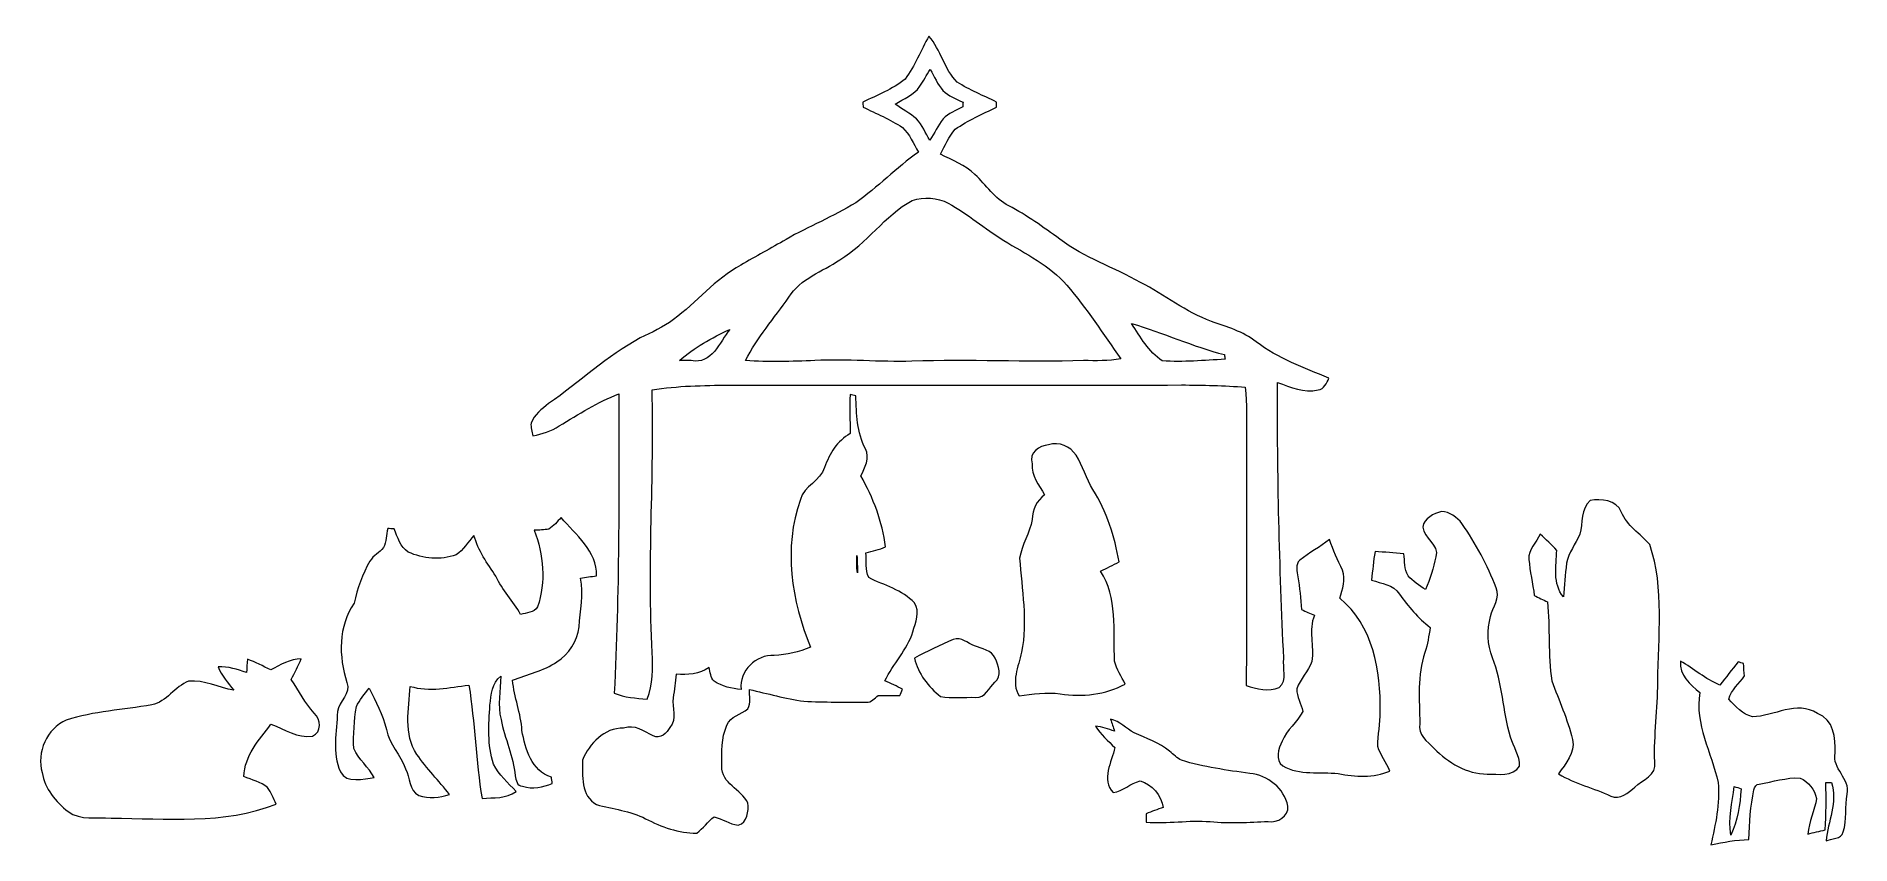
# Model space of a CAD drawing. Header units: centimetres. Extents: x -16.3 to 16.3, y -7.2 to 7.2.
import ezdxf

# ---------------------------------------------------------------- set-up
doc = ezdxf.new("R2010")
doc.units = ezdxf.units.CM
doc.header["$MEASUREMENT"] = 0
doc.layers.add('Layer 1', color=7, linetype='Continuous')

msp = doc.modelspace()

# ---------------------------------------------------------------- linework, layer by layer
at = {"layer": 'Layer 1', "color": 250, "lineweight": 9}
for points, knots in [([(-0.27023, 7.2487), (-0.05327, 7.00705), (-0.00035, 6.65427), (0.23636, 6.42814), (0.23636, 6.42814), (0.45579, 6.28174), (0.70485, 6.18613), (0.94086, 6.06937), (0.94086, 6.06937), (0.9398, 6.04608), (0.93803, 5.99987), (0.93698, 5.97658), (0.93698, 5.97658), (0.68827, 5.851), (0.4258, 5.74552), (0.20038, 5.58006), (0.20038, 5.58006), (0.08608, 5.45059), (0.01658, 5.28832), (-0.06385, 5.13697), (-0.06385, 5.13697), (0.14499, 5.02162), (0.38312, 4.9433), (0.55315, 4.76832), (0.55315, 4.76832), (0.75494, 4.58276), (0.90946, 4.33687), (1.15887, 4.20846), (1.15887, 4.20846), (1.48343, 4.04019), (1.77976, 3.82499), (2.07504, 3.61086), (2.07504, 3.61086), (2.51389, 3.27501), (3.048, 3.10638), (3.5239, 2.83369), (3.5239, 2.83369), (3.95393, 2.61532), (4.33423, 2.29923), (4.79213, 2.13589), (4.79213, 2.13589), (5.07012, 2.03817), (5.36187, 1.95421), (5.59717, 1.76759), (5.59717, 1.76759), (5.98734, 1.4695), (6.45301, 1.30616), (6.90033, 1.11672), (6.90033, 1.11672), (6.85271, 1.03523), (6.81496, 0.92022), (6.70595, 0.90717), (6.70595, 0.90717), (6.44983, 0.84755), (6.211, 0.95691), (5.97817, 1.04299), (5.97817, 1.04299), (5.969, -0.60872), (6.01168, -2.25972), (6.08965, -3.90966), (6.08965, -3.90966), (6.06566, -4.07159), (6.15879, -4.30265), (6.00992, -4.42648), (6.00992, -4.42648), (5.82118, -4.51397), (5.60423, -4.45505), (5.4162, -4.39155), (5.4162, -4.39155), (5.42995, -2.91377), (5.4169, -1.43634), (5.42431, 0.04145), (5.42431, 0.04145), (5.42149, 0.34696), (5.42784, 0.65317), (5.40032, 0.95762), (5.40032, 0.95762), (5.02003, 0.98266), (4.63867, 0.99677), (4.25803, 0.99536), (4.25803, 0.99536), (1.55328, 0.99219), (-1.15112, 0.99466), (-3.85586, 0.9943), (-3.85586, 0.9943), (-4.31553, 0.9869), (-4.77908, 0.98196), (-5.23346, 0.90752), (-5.23346, 0.90752), (-5.19077, -0.66305), (-5.32412, -2.23397), (-5.23064, -3.80383), (-5.23064, -3.80383), (-5.22676, -4.08358), (-5.21194, -4.37462), (-5.32307, -4.6385), (-5.32307, -4.6385), (-5.52203, -4.61733), (-5.727, -4.6131), (-5.91185, -4.52949), (-5.91185, -4.52949), (-5.82013, -2.74267), (-5.82824, -0.95338), (-5.82824, 0.8352), (-5.82824, 0.8352), (-6.20889, 0.69197), (-6.55355, 0.4736), (-6.89751, 0.26053), (-6.89751, 0.26053), (-7.04109, 0.16916), (-7.20584, 0.12047), (-7.37023, 0.08202), (-7.37023, 0.08202), (-7.38611, 0.15822), (-7.41045, 0.23477), (-7.40481, 0.31309), (-7.40481, 0.31309), (-7.34025, 0.45949), (-7.21395, 0.56744), (-7.08837, 0.66058), (-7.08837, 0.66058), (-6.53909, 1.0504), (-6.04026, 1.51395), (-5.44724, 1.84027), (-5.44724, 1.84027), (-5.24228, 1.93622), (-5.0352, 2.03147), (-4.85246, 2.168), (-4.85246, 2.168), (-4.43477, 2.47491), (-4.10457, 2.89472), (-3.6449, 3.14625), (-3.6449, 3.14625), (-3.37608, 3.30218), (-3.10198, 3.44858), (-2.83351, 3.60556), (-2.83351, 3.60556), (-2.425, 3.84052), (-1.98402, 4.01479), (-1.58292, 4.26314), (-1.58292, 4.26314), (-1.19063, 4.54254), (-0.85408, 4.89109), (-0.46073, 5.16978), (-0.46073, 5.16978), (-0.54504, 5.3243), (-0.61807, 5.49363), (-0.74789, 5.61534), (-0.74789, 5.61534), (-0.96802, 5.76139), (-1.21426, 5.86228), (-1.45062, 5.97835), (-1.45062, 5.97835), (-1.45203, 6.00128), (-1.45521, 6.04714), (-1.45662, 6.07007), (-1.45662, 6.07007), (-1.19627, 6.19072), (-0.92534, 6.29938), (-0.69885, 6.48035), (-0.69885, 6.48035), (-0.5207, 6.71565), (-0.41981, 6.99646), (-0.27023, 7.2487), (-0.27023, 7.2487), (-0.27023, 7.2487), (-0.27023, 7.2487), (-0.27023, 7.2487)], [0, 0, 0, 0, 0.02325581, 0.02325581, 0.02325581, 0.02325581, 0.04651163, 0.04651163, 0.04651163, 0.04651163, 0.06976744, 0.06976744, 0.06976744, 0.06976744, 0.09302326, 0.09302326, 0.09302326, 0.09302326, 0.11627907, 0.11627907, 0.11627907, 0.11627907, 0.13953488, 0.13953488, 0.13953488, 0.13953488, 0.1627907, 0.1627907, 0.1627907, 0.1627907, 0.18604651, 0.18604651, 0.18604651, 0.18604651, 0.20930233, 0.20930233, 0.20930233, 0.20930233, 0.23255814, 0.23255814, 0.23255814, 0.23255814, 0.25581395, 0.25581395, 0.25581395, 0.25581395, 0.27906977, 0.27906977, 0.27906977, 0.27906977, 0.30232558, 0.30232558, 0.30232558, 0.30232558, 0.3255814, 0.3255814, 0.3255814, 0.3255814, 0.34883721, 0.34883721, 0.34883721, 0.34883721, 0.37209302, 0.37209302, 0.37209302, 0.37209302, 0.39534884, 0.39534884, 0.39534884, 0.39534884, 0.41860465, 0.41860465, 0.41860465, 0.41860465, 0.44186047, 0.44186047, 0.44186047, 0.44186047, 0.46511628, 0.46511628, 0.46511628, 0.46511628, 0.48837209, 0.48837209, 0.48837209, 0.48837209, 0.51162791, 0.51162791, 0.51162791, 0.51162791, 0.53488372, 0.53488372, 0.53488372, 0.53488372, 0.55813953, 0.55813953, 0.55813953, 0.55813953, 0.58139535, 0.58139535, 0.58139535, 0.58139535, 0.60465116, 0.60465116, 0.60465116, 0.60465116, 0.62790698, 0.62790698, 0.62790698, 0.62790698, 0.65116279, 0.65116279, 0.65116279, 0.65116279, 0.6744186, 0.6744186, 0.6744186, 0.6744186, 0.69767442, 0.69767442, 0.69767442, 0.69767442, 0.72093023, 0.72093023, 0.72093023, 0.72093023, 0.74418605, 0.74418605, 0.74418605, 0.74418605, 0.76744186, 0.76744186, 0.76744186, 0.76744186, 0.79069767, 0.79069767, 0.79069767, 0.79069767, 0.81395349, 0.81395349, 0.81395349, 0.81395349, 0.8372093, 0.8372093, 0.8372093, 0.8372093, 0.86046512, 0.86046512, 0.86046512, 0.86046512, 0.88372093, 0.88372093, 0.88372093, 0.88372093, 0.90697674, 0.90697674, 0.90697674, 0.90697674, 0.93023256, 0.93023256, 0.93023256, 0.93023256, 0.95348837, 0.95348837, 0.95348837, 0.95348837, 1, 1, 1, 1]), ([(-0.43357, 6.35159), (-0.53834, 6.19531), (-0.72496, 6.13075), (-0.87771, 6.03338), (-0.87771, 6.03338), (-0.75177, 5.94131), (-0.61242, 5.86793), (-0.49389, 5.76633), (-0.49389, 5.76633), (-0.38912, 5.65626), (-0.33338, 5.51127), (-0.25471, 5.38286), (-0.25471, 5.38286), (-0.17463, 5.51021), (-0.10548, 5.64427), (-0.01764, 5.76633), (-0.01764, 5.76633), (0.08008, 5.86581), (0.21343, 5.91732), (0.33408, 5.98293), (0.33408, 5.98293), (0.33584, 6.0034), (0.33902, 6.04467), (0.34078, 6.06513), (0.34078, 6.06513), (0.21696, 6.12757), (0.08078, 6.17661), (-0.02011, 6.27503), (-0.02011, 6.27503), (-0.11748, 6.38722), (-0.17427, 6.52727), (-0.24977, 6.65321), (-0.24977, 6.65321), (-0.31221, 6.55338), (-0.3683, 6.44966), (-0.43357, 6.35159), (-0.43357, 6.35159), (-0.43357, 6.35159), (-0.43357, 6.35159), (-0.43357, 6.35159)], [0, 0, 0, 0, 0.09090909, 0.09090909, 0.09090909, 0.09090909, 0.18181818, 0.18181818, 0.18181818, 0.18181818, 0.27272727, 0.27272727, 0.27272727, 0.27272727, 0.36363636, 0.36363636, 0.36363636, 0.36363636, 0.45454545, 0.45454545, 0.45454545, 0.45454545, 0.54545455, 0.54545455, 0.54545455, 0.54545455, 0.63636364, 0.63636364, 0.63636364, 0.63636364, 0.72727273, 0.72727273, 0.72727273, 0.72727273, 0.81818182, 0.81818182, 0.81818182, 0.81818182, 1, 1, 1, 1]), ([(-0.56974, 4.30583), (-1.06715, 4.03278), (-1.38183, 3.52795), (-1.86972, 3.24044), (-1.86972, 3.24044), (-2.18158, 3.02807), (-2.57457, 2.90495), (-2.78307, 2.56769), (-2.78307, 2.56769), (-3.04377, 2.19128), (-3.35315, 1.84556), (-3.55847, 1.43351), (-3.55847, 1.43351), (-3.14607, 1.40176), (-2.73156, 1.41905), (-2.31846, 1.43316), (-2.31846, 1.43316), (-1.73743, 1.46526), (-1.15605, 1.40317), (-0.57503, 1.42046), (-0.57503, 1.42046), (0.44944, 1.45962), (1.47426, 1.39788), (2.49908, 1.43245), (2.49908, 1.43245), (2.72239, 1.43104), (2.94781, 1.4254), (3.16935, 1.46244), (3.16935, 1.46244), (2.85503, 1.90835), (2.55517, 2.36732), (2.20274, 2.7843), (2.20274, 2.7843), (1.89547, 3.14484), (1.46156, 3.3431), (1.06856, 3.58898), (1.06856, 3.58898), (0.7299, 3.8003), (0.42369, 4.061), (0.07408, 4.25538), (0.07408, 4.25538), (-0.11995, 4.36263), (-0.3616, 4.37321), (-0.56974, 4.30583), (-0.56974, 4.30583), (-0.56974, 4.30583), (-0.56974, 4.30583), (-0.56974, 4.30583)], [0, 0, 0, 0, 0.07692308, 0.07692308, 0.07692308, 0.07692308, 0.15384615, 0.15384615, 0.15384615, 0.15384615, 0.23076923, 0.23076923, 0.23076923, 0.23076923, 0.30769231, 0.30769231, 0.30769231, 0.30769231, 0.38461538, 0.38461538, 0.38461538, 0.38461538, 0.46153846, 0.46153846, 0.46153846, 0.46153846, 0.53846154, 0.53846154, 0.53846154, 0.53846154, 0.61538462, 0.61538462, 0.61538462, 0.61538462, 0.69230769, 0.69230769, 0.69230769, 0.69230769, 0.76923077, 0.76923077, 0.76923077, 0.76923077, 0.84615385, 0.84615385, 0.84615385, 0.84615385, 1, 1, 1, 1]), ([(-4.74416, 1.4321), (-4.74416, 1.4321), (-4.53073, 1.43351), (-4.53073, 1.43351), (-4.53073, 1.43351), (-4.16666, 1.3559), (-4.01708, 1.76477), (-3.84246, 1.99337), (-3.84246, 1.99337), (-4.16031, 1.84062), (-4.48063, 1.66882), (-4.74416, 1.4321)], [0, 0, 0, 0, 0.25, 0.25, 0.25, 0.25, 0.5, 0.5, 0.5, 0.5, 1, 1, 1, 1]), ([(3.36162, 2.0992), (3.51614, 1.85508), (3.66748, 1.59226), (3.91125, 1.42681), (3.91125, 1.42681), (4.28519, 1.40176), (4.66196, 1.43775), (5.03625, 1.45609), (5.03625, 1.45609), (5.03378, 1.47726), (5.0292, 1.51888), (5.02673, 1.54005), (5.02673, 1.54005), (4.4584, 1.68504), (3.92253, 1.93305), (3.36162, 2.0992), (3.36162, 2.0992), (3.36162, 2.0992), (3.36162, 2.0992), (3.36162, 2.0992)], [0, 0, 0, 0, 0.16666667, 0.16666667, 0.16666667, 0.16666667, 0.33333333, 0.33333333, 0.33333333, 0.33333333, 0.5, 0.5, 0.5, 0.5, 0.66666667, 0.66666667, 0.66666667, 0.66666667, 1, 1, 1, 1]), ([(-1.68522, 0.82321), (-1.65947, 0.81756), (-1.60726, 0.80627), (-1.58115, 0.80063), (-1.58115, 0.80063), (-1.56951, 0.47925), (-1.56563, 0.14129), (-1.40794, -0.14905), (-1.40794, -0.14905), (-1.32503, -0.31521), (-1.41852, -0.48595), (-1.49331, -0.63306), (-1.49331, -0.63306), (-1.27282, -1.02676), (-1.10173, -1.45821), (-1.04916, -1.90835), (-1.04916, -1.90835), (-1.16276, -1.95492), (-1.28164, -1.98702), (-1.40123, -2.01489), (-1.40123, -2.01489), (-1.39242, -2.16235), (-1.41499, -2.32181), (-1.34938, -2.45763), (-1.34938, -2.45763), (-1.07597, -2.60227), (-0.74718, -2.67423), (-0.53199, -2.91342), (-0.53199, -2.91342), (-0.42369, -3.0704), (-0.51223, -3.26408), (-0.55951, -3.42847), (-0.55951, -3.42847), (-0.66217, -3.75655), (-0.9144, -4.00526), (-1.05939, -4.31147), (-1.05939, -4.31147), (-0.95356, -4.35875), (-0.84737, -4.40567), (-0.74507, -4.4607), (-0.74507, -4.4607), (-0.76235, -4.49845), (-0.77929, -4.53655), (-0.79587, -4.57465), (-0.79587, -4.57465), (-0.92498, -4.57253), (-1.05269, -4.57182), (-1.18145, -4.57112), (-1.18145, -4.57112), (-1.2446, -4.62051), (-1.30175, -4.70059), (-1.39136, -4.69247), (-1.39136, -4.69247), (-1.76565, -4.68683), (-2.14066, -4.69706), (-2.5146, -4.67625), (-2.5146, -4.67625), (-2.84515, -4.6325), (-3.16442, -4.53584), (-3.48968, -4.46564), (-3.48968, -4.46564), (-3.4925, -4.57888), (-3.45475, -4.70729), (-3.5179, -4.8103), (-3.5179, -4.8103), (-3.63749, -4.91755), (-3.82905, -4.93977), (-3.89326, -5.10734), (-3.89326, -5.10734), (-3.99697, -5.33135), (-3.98463, -5.59594), (-3.98357, -5.839), (-3.98357, -5.839), (-3.99486, -6.15615), (-3.63749, -6.24893), (-3.51861, -6.49905), (-3.51861, -6.49905), (-3.50273, -6.64333), (-3.51931, -6.85394), (-3.69112, -6.89804), (-3.69112, -6.89804), (-3.84598, -6.87758), (-3.9751, -6.78515), (-4.12362, -6.74705), (-4.12362, -6.74705), (-4.23722, -6.83313), (-4.31553, -6.95942), (-4.43477, -7.0388), (-4.43477, -7.0388), (-4.7558, -7.04515), (-5.06801, -6.92803), (-5.34952, -6.78162), (-5.34952, -6.78162), (-5.62645, -6.64369), (-5.93655, -6.60665), (-6.23147, -6.52974), (-6.23147, -6.52974), (-6.51087, -6.37134), (-6.48653, -6.00516), (-6.48053, -5.72999), (-6.48053, -5.72999), (-6.36235, -5.43366), (-6.08965, -5.1525), (-5.74534, -5.15779), (-5.74534, -5.15779), (-5.54496, -5.08758), (-5.37986, -5.21564), (-5.213, -5.29678), (-5.213, -5.29678), (-5.0927, -5.36099), (-4.96747, -5.24245), (-4.9142, -5.14438), (-4.9142, -5.14438), (-4.7812, -4.99022), (-4.87998, -4.79196), (-4.85563, -4.61345), (-4.85563, -4.61345), (-4.83376, -4.47269), (-4.81577, -4.33158), (-4.80413, -4.19012), (-4.80413, -4.19012), (-4.59881, -4.20282), (-4.3882, -4.19682), (-4.21323, -4.07088), (-4.21323, -4.07088), (-4.18888, -4.15308), (-4.18888, -4.25327), (-4.12221, -4.31535), (-4.12221, -4.31535), (-3.9811, -4.41413), (-3.80683, -4.44941), (-3.63749, -4.46246), (-3.63749, -4.46246), (-3.67559, -4.13579), (-3.36973, -3.83487), (-3.04518, -3.85498), (-3.04518, -3.85498), (-2.82081, -3.84581), (-2.60068, -3.79148), (-2.3936, -3.70575), (-2.3936, -3.70575), (-2.73544, -2.87532), (-2.88325, -1.92387), (-2.57598, -1.05957), (-2.57598, -1.05957), (-2.50966, -0.80769), (-2.21333, -0.72725), (-2.14101, -0.48207), (-2.14101, -0.48207), (-2.05317, -0.23372), (-1.92017, -0.00653), (-1.68063, 0.1233), (-1.68063, 0.1233), (-1.68663, 0.35683), (-1.69228, 0.59002), (-1.68522, 0.82321), (-1.68522, 0.82321), (-1.68522, 0.82321), (-1.68522, 0.82321), (-1.68522, 0.82321)], [0, 0, 0, 0, 0.02439024, 0.02439024, 0.02439024, 0.02439024, 0.04878049, 0.04878049, 0.04878049, 0.04878049, 0.07317073, 0.07317073, 0.07317073, 0.07317073, 0.09756098, 0.09756098, 0.09756098, 0.09756098, 0.12195122, 0.12195122, 0.12195122, 0.12195122, 0.14634146, 0.14634146, 0.14634146, 0.14634146, 0.17073171, 0.17073171, 0.17073171, 0.17073171, 0.19512195, 0.19512195, 0.19512195, 0.19512195, 0.2195122, 0.2195122, 0.2195122, 0.2195122, 0.24390244, 0.24390244, 0.24390244, 0.24390244, 0.26829268, 0.26829268, 0.26829268, 0.26829268, 0.29268293, 0.29268293, 0.29268293, 0.29268293, 0.31707317, 0.31707317, 0.31707317, 0.31707317, 0.34146341, 0.34146341, 0.34146341, 0.34146341, 0.36585366, 0.36585366, 0.36585366, 0.36585366, 0.3902439, 0.3902439, 0.3902439, 0.3902439, 0.41463415, 0.41463415, 0.41463415, 0.41463415, 0.43902439, 0.43902439, 0.43902439, 0.43902439, 0.46341463, 0.46341463, 0.46341463, 0.46341463, 0.48780488, 0.48780488, 0.48780488, 0.48780488, 0.51219512, 0.51219512, 0.51219512, 0.51219512, 0.53658537, 0.53658537, 0.53658537, 0.53658537, 0.56097561, 0.56097561, 0.56097561, 0.56097561, 0.58536585, 0.58536585, 0.58536585, 0.58536585, 0.6097561, 0.6097561, 0.6097561, 0.6097561, 0.63414634, 0.63414634, 0.63414634, 0.63414634, 0.65853659, 0.65853659, 0.65853659, 0.65853659, 0.68292683, 0.68292683, 0.68292683, 0.68292683, 0.70731707, 0.70731707, 0.70731707, 0.70731707, 0.73170732, 0.73170732, 0.73170732, 0.73170732, 0.75609756, 0.75609756, 0.75609756, 0.75609756, 0.7804878, 0.7804878, 0.7804878, 0.7804878, 0.80487805, 0.80487805, 0.80487805, 0.80487805, 0.82926829, 0.82926829, 0.82926829, 0.82926829, 0.85365854, 0.85365854, 0.85365854, 0.85365854, 0.87804878, 0.87804878, 0.87804878, 0.87804878, 0.90243902, 0.90243902, 0.90243902, 0.90243902, 0.92682927, 0.92682927, 0.92682927, 0.92682927, 0.95121951, 0.95121951, 0.95121951, 0.95121951, 1, 1, 1, 1]), ([(1.87431, -0.07849), (2.06022, -0.01817), (2.26342, -0.10319), (2.36573, -0.26229), (2.36573, -0.26229), (2.49026, -0.45632), (2.54741, -0.68421), (2.66841, -0.88036), (2.66841, -0.88036), (2.91818, -1.27265), (3.05788, -1.72209), (3.13902, -2.17752), (3.13902, -2.17752), (3.02965, -2.23502), (2.91923, -2.29041), (2.80705, -2.34156), (2.80705, -2.34156), (3.11256, -2.81781), (3.03318, -3.41507), (3.05682, -3.95729), (3.05682, -3.95729), (3.08963, -4.10475), (3.18205, -4.2321), (3.24732, -4.36792), (3.24732, -4.36792), (2.89207, -4.55771), (2.47756, -4.60322), (2.08315, -4.54325), (2.08315, -4.54325), (1.83621, -4.50515), (1.58856, -4.54995), (1.34408, -4.581), (1.34408, -4.581), (1.19838, -4.3337), (1.33174, -4.05148), (1.38959, -3.79854), (1.38959, -3.79854), (1.49895, -3.23868), (1.39206, -2.6707), (1.35431, -2.11014), (1.35431, -2.11014), (1.39347, -1.86884), (1.5367, -1.65682), (1.57868, -1.41482), (1.57868, -1.41482), (1.59314, -1.24301), (1.65594, -1.07403), (1.80305, -0.97596), (1.80305, -0.97596), (1.69968, -0.80275), (1.56245, -0.6313), (1.57762, -0.41681), (1.57762, -0.41681), (1.51236, -0.21819), (1.70815, -0.08943), (1.87431, -0.07849)], [0, 0, 0, 0, 0.06666667, 0.06666667, 0.06666667, 0.06666667, 0.13333333, 0.13333333, 0.13333333, 0.13333333, 0.2, 0.2, 0.2, 0.2, 0.26666667, 0.26666667, 0.26666667, 0.26666667, 0.33333333, 0.33333333, 0.33333333, 0.33333333, 0.4, 0.4, 0.4, 0.4, 0.46666667, 0.46666667, 0.46666667, 0.46666667, 0.53333333, 0.53333333, 0.53333333, 0.53333333, 0.6, 0.6, 0.6, 0.6, 0.66666667, 0.66666667, 0.66666667, 0.66666667, 0.73333333, 0.73333333, 0.73333333, 0.73333333, 0.8, 0.8, 0.8, 0.8, 0.86666667, 0.86666667, 0.86666667, 0.86666667, 1, 1, 1, 1]), ([(8.57991, -1.5531), (8.60919, -1.39506), (8.77499, -1.30898), (8.91787, -1.27229), (8.91787, -1.27229), (9.06498, -1.28041), (9.19621, -1.37672), (9.2844, -1.48996), (9.2844, -1.48996), (9.53382, -1.84732), (9.74055, -2.23573), (9.89753, -2.64213), (9.89753, -2.64213), (9.97056, -2.82663), (9.83932, -2.98468), (9.79276, -3.15366), (9.79276, -3.15366), (9.73949, -3.39602), (9.73349, -3.66166), (9.83121, -3.89449), (9.83121, -3.89449), (10.01571, -4.35063), (10.01395, -4.85158), (10.15612, -5.31865), (10.15612, -5.31865), (10.20551, -5.49222), (10.32439, -5.65309), (10.31698, -5.839), (10.31698, -5.839), (10.19598, -6.03268), (9.92646, -5.98047), (9.73737, -5.98223), (9.73737, -5.98223), (9.36695, -5.98188), (9.03922, -5.77444), (8.78522, -5.52185), (8.78522, -5.52185), (8.6614, -5.4005), (8.48818, -5.27773), (8.52875, -5.07418), (8.52875, -5.07418), (8.51993, -4.65049), (8.48219, -4.20846), (8.62118, -3.79995), (8.62118, -3.79995), (8.66881, -3.6546), (8.68997, -3.50185), (8.71432, -3.35157), (8.71432, -3.35157), (8.49559, -3.18576), (8.32485, -2.97268), (8.16151, -2.75502), (8.16151, -2.75502), (8.05709, -2.57616), (7.83766, -2.56946), (7.6641, -2.50243), (7.6641, -2.50243), (7.68173, -2.33098), (7.69585, -2.16024), (7.72513, -1.9909), (7.72513, -1.9909), (7.89587, -2.0036), (8.06908, -2.01419), (8.24089, -2.03112), (8.24089, -2.03112), (8.26311, -2.162), (8.24159, -2.30946), (8.31673, -2.42552), (8.31673, -2.42552), (8.40599, -2.5236), (8.51958, -2.59803), (8.62859, -2.67388), (8.62859, -2.67388), (8.7129, -2.48479), (8.77076, -2.28512), (8.81803, -2.08439), (8.81803, -2.08439), (8.87342, -1.8706), (8.60425, -1.75242), (8.57991, -1.5531)], [0, 0, 0, 0, 0.04761905, 0.04761905, 0.04761905, 0.04761905, 0.0952381, 0.0952381, 0.0952381, 0.0952381, 0.14285714, 0.14285714, 0.14285714, 0.14285714, 0.19047619, 0.19047619, 0.19047619, 0.19047619, 0.23809524, 0.23809524, 0.23809524, 0.23809524, 0.28571429, 0.28571429, 0.28571429, 0.28571429, 0.33333333, 0.33333333, 0.33333333, 0.33333333, 0.38095238, 0.38095238, 0.38095238, 0.38095238, 0.42857143, 0.42857143, 0.42857143, 0.42857143, 0.47619048, 0.47619048, 0.47619048, 0.47619048, 0.52380952, 0.52380952, 0.52380952, 0.52380952, 0.57142857, 0.57142857, 0.57142857, 0.57142857, 0.61904762, 0.61904762, 0.61904762, 0.61904762, 0.66666667, 0.66666667, 0.66666667, 0.66666667, 0.71428571, 0.71428571, 0.71428571, 0.71428571, 0.76190476, 0.76190476, 0.76190476, 0.76190476, 0.80952381, 0.80952381, 0.80952381, 0.80952381, 0.85714286, 0.85714286, 0.85714286, 0.85714286, 0.9047619, 0.9047619, 0.9047619, 0.9047619, 1, 1, 1, 1]), ([(11.58346, -1.07474), (11.7736, -1.04158), (12.05653, -1.06415), (12.13979, -1.279), (12.13979, -1.279), (12.24103, -1.52841), (12.47845, -1.67234), (12.6492, -1.86567), (12.6492, -1.86567), (12.91872, -2.66153), (12.79948, -3.51102), (12.79454, -4.33299), (12.79454, -4.33299), (12.79701, -4.80995), (12.72152, -5.28373), (12.73916, -5.76069), (12.73916, -5.76069), (12.78855, -6.01257), (12.5155, -6.07536), (12.38285, -6.21647), (12.38285, -6.21647), (12.26855, -6.31137), (12.11298, -6.45636), (11.95246, -6.37558), (11.95246, -6.37558), (11.64519, -6.232), (11.30864, -6.15615), (11.01725, -5.97835), (11.01725, -5.97835), (11.13896, -5.79067), (11.31817, -5.60617), (11.26772, -5.35993), (11.26772, -5.35993), (11.1767, -4.99868), (11.02289, -4.6579), (10.89342, -4.31006), (10.89342, -4.31006), (10.82498, -3.84087), (10.86238, -3.36427), (10.81828, -2.89225), (10.81828, -2.89225), (10.73891, -2.85521), (10.65953, -2.81817), (10.58086, -2.78007), (10.58086, -2.78007), (10.55299, -2.56311), (10.50255, -2.34932), (10.48385, -2.13166), (10.48385, -2.13166), (10.46903, -1.95668), (10.61685, -1.82404), (10.68881, -1.6801), (10.68881, -1.6801), (10.79288, -1.77077), (10.88672, -1.87166), (10.98409, -1.97009), (10.98409, -1.97009), (10.97174, -2.25196), (10.90859, -2.56769), (11.10121, -2.80547), (11.10121, -2.80547), (11.12167, -2.60403), (11.12943, -2.40189), (11.15942, -2.20222), (11.15942, -2.20222), (11.19046, -2.00925), (11.32452, -1.8572), (11.39578, -1.67975), (11.39578, -1.67975), (11.45222, -1.48502), (11.41412, -1.21902), (11.58346, -1.07474)], [0, 0, 0, 0, 0.05263158, 0.05263158, 0.05263158, 0.05263158, 0.10526316, 0.10526316, 0.10526316, 0.10526316, 0.15789474, 0.15789474, 0.15789474, 0.15789474, 0.21052632, 0.21052632, 0.21052632, 0.21052632, 0.26315789, 0.26315789, 0.26315789, 0.26315789, 0.31578947, 0.31578947, 0.31578947, 0.31578947, 0.36842105, 0.36842105, 0.36842105, 0.36842105, 0.42105263, 0.42105263, 0.42105263, 0.42105263, 0.47368421, 0.47368421, 0.47368421, 0.47368421, 0.52631579, 0.52631579, 0.52631579, 0.52631579, 0.57894737, 0.57894737, 0.57894737, 0.57894737, 0.63157895, 0.63157895, 0.63157895, 0.63157895, 0.68421053, 0.68421053, 0.68421053, 0.68421053, 0.73684211, 0.73684211, 0.73684211, 0.73684211, 0.78947368, 0.78947368, 0.78947368, 0.78947368, 0.84210526, 0.84210526, 0.84210526, 0.84210526, 0.89473684, 0.89473684, 0.89473684, 0.89473684, 1, 1, 1, 1]), ([(-7.08413, -1.58732), (-6.99629, -1.53688), (-6.93561, -1.45221), (-6.86435, -1.38201), (-6.86435, -1.38201), (-6.60435, -1.68328), (-6.21595, -1.99125), (-6.23182, -2.42623), (-6.23182, -2.42623), (-6.32742, -2.44034), (-6.42444, -2.45269), (-6.51933, -2.46821), (-6.51933, -2.46821), (-6.46007, -2.75784), (-6.52004, -3.05382), (-6.54403, -3.34416), (-6.54403, -3.34416), (-6.57754, -3.5978), (-6.71936, -3.83417), (-6.94126, -3.96752), (-6.94126, -3.96752), (-7.17903, -4.13438), (-7.46972, -4.19047), (-7.73501, -4.29807), (-7.73501, -4.29807), (-7.70925, -4.60499), (-7.58331, -4.8932), (-7.56638, -5.20153), (-7.56638, -5.20153), (-7.51064, -5.53032), (-7.39281, -5.92437), (-7.03898, -6.03797), (-7.03898, -6.03797), (-7.0351, -6.06549), (-7.02733, -6.12052), (-7.02345, -6.14804), (-7.02345, -6.14804), (-7.19102, -6.21753), (-7.37588, -6.26128), (-7.55474, -6.19566), (-7.55474, -6.19566), (-7.66163, -6.20342), (-7.6701, -6.0863), (-7.69091, -6.01363), (-7.69091, -6.01363), (-7.7156, -5.66438), (-7.87718, -5.3437), (-7.94138, -5.00257), (-7.94138, -5.00257), (-8.01229, -4.74574), (-7.9495, -4.48504), (-7.94597, -4.2261), (-7.94597, -4.2261), (-8.11283, -4.34287), (-8.11318, -4.56195), (-8.14176, -4.74398), (-8.14176, -4.74398), (-8.16257, -5.09535), (-8.19256, -5.464), (-8.07473, -5.80302), (-8.07473, -5.80302), (-7.98442, -5.9981), (-7.81297, -6.13816), (-7.67186, -6.29585), (-7.67186, -6.29585), (-7.84825, -6.42567), (-8.0772, -6.39921), (-8.28252, -6.42144), (-8.28252, -6.42144), (-8.39329, -5.74728), (-8.41199, -5.06183), (-8.51641, -4.38697), (-8.51641, -4.38697), (-8.86672, -4.42718), (-9.2269, -4.51326), (-9.57298, -4.40884), (-9.57298, -4.40884), (-9.59485, -4.817), (-9.69292, -5.26362), (-9.45127, -5.62804), (-9.45127, -5.62804), (-9.27312, -5.88063), (-9.05933, -6.1057), (-8.86495, -6.34559), (-8.86495, -6.34559), (-9.0424, -6.40697), (-9.23643, -6.4225), (-9.41776, -6.36499), (-9.41776, -6.36499), (-9.59168, -6.27715), (-9.56804, -6.0422), (-9.65482, -5.89051), (-9.65482, -5.89051), (-9.73667, -5.63757), (-9.94692, -5.44601), (-9.99455, -5.17966), (-9.99455, -5.17966), (-10.06475, -4.92002), (-10.18293, -4.67589), (-10.30782, -4.43847), (-10.30782, -4.43847), (-10.38613, -4.54748), (-10.47821, -4.64979), (-10.535, -4.77255), (-10.535, -4.77255), (-10.57381, -5.02162), (-10.59357, -5.27385), (-10.58298, -5.52609), (-10.58298, -5.52609), (-10.4969, -5.72258), (-10.31522, -5.85558), (-10.21539, -6.04467), (-10.21539, -6.04467), (-10.39954, -6.05878), (-10.71563, -6.1625), (-10.82252, -5.94131), (-10.82252, -5.94131), (-10.97068, -5.60405), (-10.89448, -5.21564), (-10.87191, -4.86181), (-10.87191, -4.86181), (-10.84968, -4.67625), (-10.62637, -4.53408), (-10.70469, -4.33723), (-10.70469, -4.33723), (-10.85497, -3.87579), (-10.86062, -3.33146), (-10.57593, -2.91906), (-10.57593, -2.91906), (-10.5156, -2.65554), (-10.43023, -2.39519), (-10.29194, -2.16129), (-10.29194, -2.16129), (-10.23091, -2.06146), (-10.12084, -2.00889), (-10.04676, -1.9214), (-10.04676, -1.9214), (-9.99984, -1.81345), (-9.99949, -1.6921), (-9.97091, -1.57886), (-9.97091, -1.57886), (-9.94304, -1.58027), (-9.8873, -1.58344), (-9.85908, -1.58485), (-9.85908, -1.58485), (-9.79593, -1.73443), (-9.74937, -1.90906), (-9.60402, -2.00149), (-9.60402, -2.00149), (-9.33873, -2.12002), (-9.02335, -2.15212), (-8.74748, -2.05123), (-8.74748, -2.05123), (-8.61272, -1.96585), (-8.53475, -1.81628), (-8.42716, -1.70162), (-8.42716, -1.70162), (-8.35237, -1.97538), (-8.18762, -2.20257), (-8.03381, -2.4354), (-8.03381, -2.4354), (-7.92304, -2.68658), (-7.71984, -2.87743), (-7.59248, -3.11803), (-7.59248, -3.11803), (-7.48983, -3.09227), (-7.3466, -3.09086), (-7.28768, -2.98256), (-7.28768, -2.98256), (-7.13282, -2.53877), (-7.18009, -2.04382), (-7.34766, -1.61025), (-7.34766, -1.61025), (-7.26017, -1.6039), (-7.17056, -1.60708), (-7.08413, -1.58732)], [0, 0, 0, 0, 0.02222222, 0.02222222, 0.02222222, 0.02222222, 0.04444444, 0.04444444, 0.04444444, 0.04444444, 0.06666667, 0.06666667, 0.06666667, 0.06666667, 0.08888889, 0.08888889, 0.08888889, 0.08888889, 0.11111111, 0.11111111, 0.11111111, 0.11111111, 0.13333333, 0.13333333, 0.13333333, 0.13333333, 0.15555556, 0.15555556, 0.15555556, 0.15555556, 0.17777778, 0.17777778, 0.17777778, 0.17777778, 0.2, 0.2, 0.2, 0.2, 0.22222222, 0.22222222, 0.22222222, 0.22222222, 0.24444444, 0.24444444, 0.24444444, 0.24444444, 0.26666667, 0.26666667, 0.26666667, 0.26666667, 0.28888889, 0.28888889, 0.28888889, 0.28888889, 0.31111111, 0.31111111, 0.31111111, 0.31111111, 0.33333333, 0.33333333, 0.33333333, 0.33333333, 0.35555556, 0.35555556, 0.35555556, 0.35555556, 0.37777778, 0.37777778, 0.37777778, 0.37777778, 0.4, 0.4, 0.4, 0.4, 0.42222222, 0.42222222, 0.42222222, 0.42222222, 0.44444444, 0.44444444, 0.44444444, 0.44444444, 0.46666667, 0.46666667, 0.46666667, 0.46666667, 0.48888889, 0.48888889, 0.48888889, 0.48888889, 0.51111111, 0.51111111, 0.51111111, 0.51111111, 0.53333333, 0.53333333, 0.53333333, 0.53333333, 0.55555556, 0.55555556, 0.55555556, 0.55555556, 0.57777778, 0.57777778, 0.57777778, 0.57777778, 0.6, 0.6, 0.6, 0.6, 0.62222222, 0.62222222, 0.62222222, 0.62222222, 0.64444444, 0.64444444, 0.64444444, 0.64444444, 0.66666667, 0.66666667, 0.66666667, 0.66666667, 0.68888889, 0.68888889, 0.68888889, 0.68888889, 0.71111111, 0.71111111, 0.71111111, 0.71111111, 0.73333333, 0.73333333, 0.73333333, 0.73333333, 0.75555556, 0.75555556, 0.75555556, 0.75555556, 0.77777778, 0.77777778, 0.77777778, 0.77777778, 0.8, 0.8, 0.8, 0.8, 0.82222222, 0.82222222, 0.82222222, 0.82222222, 0.84444444, 0.84444444, 0.84444444, 0.84444444, 0.86666667, 0.86666667, 0.86666667, 0.86666667, 0.88888889, 0.88888889, 0.88888889, 0.88888889, 0.91111111, 0.91111111, 0.91111111, 0.91111111, 0.93333333, 0.93333333, 0.93333333, 0.93333333, 0.95555556, 0.95555556, 0.95555556, 0.95555556, 1, 1, 1, 1]), ([(6.3761, -2.14789), (6.54508, -2.01136), (6.7377, -1.90906), (6.91021, -1.77677), (6.91021, -1.77677), (6.973, -1.9655), (7.05485, -2.14648), (7.14234, -2.32534), (7.14234, -2.32534), (7.20548, -2.49255), (7.13987, -2.66577), (7.09295, -2.82698), (7.09295, -2.82698), (7.68703, -3.31382), (7.83413, -4.13367), (7.81791, -4.86216), (7.81791, -4.86216), (7.82461, -5.07242), (7.77169, -5.28055), (7.77416, -5.4901), (7.77416, -5.4901), (7.82708, -5.64427), (7.93044, -5.77691), (7.99253, -5.92825), (7.99253, -5.92825), (7.70114, -6.05314), (7.37094, -6.03303), (7.06614, -5.9727), (7.06614, -5.9727), (6.73347, -5.9346), (6.37646, -6.00869), (6.06989, -5.83547), (6.06989, -5.83547), (5.93266, -5.73282), (5.98875, -5.5215), (6.06037, -5.39344), (6.06037, -5.39344), (6.14221, -5.18707), (6.3313, -5.05231), (6.43008, -4.85793), (6.43008, -4.85793), (6.40327, -4.72034), (6.32213, -4.59722), (6.32178, -4.45294), (6.32178, -4.45294), (6.38598, -4.27549), (6.52815, -4.1372), (6.59447, -3.96081), (6.59447, -3.96081), (6.63434, -3.68529), (6.5285, -3.3999), (6.63963, -3.13355), (6.63963, -3.13355), (6.56167, -3.10039), (6.48476, -3.06652), (6.40821, -3.0316), (6.40821, -3.0316), (6.39163, -2.8351), (6.37646, -2.6386), (6.34047, -2.44493), (6.34047, -2.44493), (6.32707, -2.35532), (6.29214, -2.2188), (6.3761, -2.14789)], [0, 0, 0, 0, 0.05882353, 0.05882353, 0.05882353, 0.05882353, 0.11764706, 0.11764706, 0.11764706, 0.11764706, 0.17647059, 0.17647059, 0.17647059, 0.17647059, 0.23529412, 0.23529412, 0.23529412, 0.23529412, 0.29411765, 0.29411765, 0.29411765, 0.29411765, 0.35294118, 0.35294118, 0.35294118, 0.35294118, 0.41176471, 0.41176471, 0.41176471, 0.41176471, 0.47058824, 0.47058824, 0.47058824, 0.47058824, 0.52941176, 0.52941176, 0.52941176, 0.52941176, 0.58823529, 0.58823529, 0.58823529, 0.58823529, 0.64705882, 0.64705882, 0.64705882, 0.64705882, 0.70588235, 0.70588235, 0.70588235, 0.70588235, 0.76470588, 0.76470588, 0.76470588, 0.76470588, 0.82352941, 0.82352941, 0.82352941, 0.82352941, 0.88235294, 0.88235294, 0.88235294, 0.88235294, 1, 1, 1, 1]), ([(-1.55187, -2.3719), (-1.55293, -2.26783), (-1.5561, -2.16376), (-1.5614, -2.06005), (-1.5614, -2.06005), (-1.56986, -2.16412), (-1.5688, -2.26889), (-1.55187, -2.3719)], [0, 0, 0, 0, 0.33333333, 0.33333333, 0.33333333, 0.33333333, 1, 1, 1, 1]), ([(0.1651, -3.5657), (0.3115, -3.51949), (0.42086, -3.63802), (0.54822, -3.68035), (0.54822, -3.68035), (0.67169, -3.73856), (0.85866, -3.75479), (0.91369, -3.90543), (0.91369, -3.90543), (0.98002, -4.0356), (1.04457, -4.2261), (0.91158, -4.33582), (0.91158, -4.33582), (0.80363, -4.43036), (0.73554, -4.6198), (0.56762, -4.60745), (0.56762, -4.60745), (0.35772, -4.59617), (0.14252, -4.63038), (-0.06385, -4.59052), (-0.06385, -4.59052), (-0.28434, -4.41801), (-0.46285, -4.17953), (-0.53305, -3.90507), (-0.53305, -3.90507), (-0.30868, -3.7756), (-0.06985, -3.67365), (0.1651, -3.5657)], [0, 0, 0, 0, 0.125, 0.125, 0.125, 0.125, 0.25, 0.25, 0.25, 0.25, 0.375, 0.375, 0.375, 0.375, 0.5, 0.5, 0.5, 0.5, 0.625, 0.625, 0.625, 0.625, 0.75, 0.75, 0.75, 0.75, 1, 1, 1, 1]), ([(-12.0717, -4.11357), (-11.89673, -4.0289), (-11.72739, -3.91107), (-11.52525, -3.91672), (-11.52525, -3.91672), (-11.57676, -4.04372), (-11.64167, -4.16437), (-11.70446, -4.28643), (-11.70446, -4.28643), (-11.56335, -4.4861), (-11.46281, -4.71188), (-11.28995, -4.88932), (-11.28995, -4.88932), (-11.17635, -5.0008), (-11.14919, -5.23469), (-11.3217, -5.29996), (-11.3217, -5.29996), (-11.59087, -5.34652), (-11.82229, -5.17119), (-12.06641, -5.08829), (-12.06641, -5.08829), (-12.2802, -5.36945), (-12.54055, -5.65132), (-12.55042, -6.02703), (-12.55042, -6.02703), (-12.40896, -6.08983), (-12.25021, -6.12334), (-12.12674, -6.22), (-12.12674, -6.22), (-12.06535, -6.31384), (-12.01914, -6.4172), (-11.97152, -6.51916), (-11.97152, -6.51916), (-12.91061, -6.89063), (-13.94813, -6.7788), (-14.93308, -6.77139), (-14.93308, -6.77139), (-15.18603, -6.74493), (-15.48342, -6.82184), (-15.70143, -6.65427), (-15.70143, -6.65427), (-15.92086, -6.47612), (-16.12547, -6.24646), (-16.1671, -5.95612), (-16.1671, -5.95612), (-16.27329, -5.59982), (-16.08208, -5.15955), (-15.73707, -5.01668), (-15.73707, -5.01668), (-15.24071, -4.85369), (-14.71542, -4.82935), (-14.20389, -4.74116), (-14.20389, -4.74116), (-13.93437, -4.68753), (-13.79079, -4.40849), (-13.54173, -4.31535), (-13.54173, -4.31535), (-13.25986, -4.28925), (-13.0048, -4.43918), (-12.73069, -4.47622), (-12.73069, -4.47622), (-12.83794, -4.3471), (-12.95259, -4.2194), (-13.01115, -4.05889), (-13.01115, -4.05889), (-12.83476, -4.05253), (-12.66755, -4.10192), (-12.50527, -4.16295), (-12.50527, -4.16295), (-12.50103, -4.10334), (-12.49292, -3.9841), (-12.48904, -3.92412), (-12.48904, -3.92412), (-12.34475, -3.97598), (-12.20858, -4.04548), (-12.0717, -4.11357)], [0, 0, 0, 0, 0.05, 0.05, 0.05, 0.05, 0.1, 0.1, 0.1, 0.1, 0.15, 0.15, 0.15, 0.15, 0.2, 0.2, 0.2, 0.2, 0.25, 0.25, 0.25, 0.25, 0.3, 0.3, 0.3, 0.3, 0.35, 0.35, 0.35, 0.35, 0.4, 0.4, 0.4, 0.4, 0.45, 0.45, 0.45, 0.45, 0.5, 0.5, 0.5, 0.5, 0.55, 0.55, 0.55, 0.55, 0.6, 0.6, 0.6, 0.6, 0.65, 0.65, 0.65, 0.65, 0.7, 0.7, 0.7, 0.7, 0.75, 0.75, 0.75, 0.75, 0.8, 0.8, 0.8, 0.8, 0.85, 0.85, 0.85, 0.85, 0.9, 0.9, 0.9, 0.9, 1, 1, 1, 1]), ([(13.20024, -3.95482), (13.43977, -4.09169), (13.64685, -4.28043), (13.90544, -4.38556), (13.90544, -4.38556), (14.01515, -4.24656), (14.12628, -4.10863), (14.2367, -3.96963), (14.2367, -3.96963), (14.26069, -3.97704), (14.30867, -3.9915), (14.33265, -3.99856), (14.33265, -3.99856), (14.33618, -4.05465), (14.34324, -4.16683), (14.34677, -4.22293), (14.34677, -4.22293), (14.25504, -4.35945), (14.11005, -4.47199), (14.06595, -4.63674), (14.06595, -4.63674), (14.18696, -4.76232), (14.31431, -4.91261), (14.49246, -4.95494), (14.49246, -4.95494), (14.87346, -4.95141), (15.2915, -4.64979), (15.65487, -4.89497), (15.65487, -4.89497), (15.95261, -5.00186), (15.97977, -5.33665), (15.97307, -5.6037), (15.97307, -5.6037), (15.91063, -5.88945), (16.25282, -6.05984), (16.18827, -6.33959), (16.18827, -6.33959), (16.1477, -6.56396), (16.18438, -6.80032), (16.11842, -7.0201), (16.11842, -7.0201), (16.09125, -7.15627), (15.89475, -7.13052), (15.81044, -7.17956), (15.81044, -7.17956), (15.84925, -6.83031), (16.01752, -6.48811), (15.90887, -6.13392), (15.90887, -6.13392), (15.88311, -6.13357), (15.83125, -6.13287), (15.8055, -6.13216), (15.8055, -6.13216), (15.81573, -6.41544), (15.81326, -6.69907), (15.79703, -6.98235), (15.79703, -6.98235), (15.69508, -7.01093), (15.58219, -7.02927), (15.48271, -7.05644), (15.48271, -7.05644), (15.50529, -6.83595), (15.609, -6.63487), (15.64005, -6.41756), (15.64005, -6.41756), (15.60936, -6.26269), (15.48835, -6.1184), (15.34724, -6.05278), (15.34724, -6.05278), (15.09818, -6.03762), (14.85512, -6.12264), (14.61135, -6.16038), (14.61135, -6.16038), (14.55667, -6.1632), (14.53162, -6.21577), (14.51892, -6.26198), (14.51892, -6.26198), (14.45295, -6.55479), (14.43637, -6.85535), (14.4279, -7.15451), (14.4279, -7.15451), (14.19825, -7.16015), (13.97247, -7.20531), (13.74775, -7.2487), (13.74775, -7.2487), (13.82465, -6.88217), (13.91355, -6.5121), (13.8751, -6.13463), (13.8751, -6.13463), (13.76433, -5.597), (13.44718, -5.08617), (13.54878, -4.51997), (13.54878, -4.51997), (13.37839, -4.37497), (13.17166, -4.20494), (13.20024, -3.95482), (13.20024, -3.95482), (13.20024, -3.95482), (13.20024, -3.95482), (13.20024, -3.95482)], [0, 0, 0, 0, 0.03846154, 0.03846154, 0.03846154, 0.03846154, 0.07692308, 0.07692308, 0.07692308, 0.07692308, 0.11538462, 0.11538462, 0.11538462, 0.11538462, 0.15384615, 0.15384615, 0.15384615, 0.15384615, 0.19230769, 0.19230769, 0.19230769, 0.19230769, 0.23076923, 0.23076923, 0.23076923, 0.23076923, 0.26923077, 0.26923077, 0.26923077, 0.26923077, 0.30769231, 0.30769231, 0.30769231, 0.30769231, 0.34615385, 0.34615385, 0.34615385, 0.34615385, 0.38461538, 0.38461538, 0.38461538, 0.38461538, 0.42307692, 0.42307692, 0.42307692, 0.42307692, 0.46153846, 0.46153846, 0.46153846, 0.46153846, 0.5, 0.5, 0.5, 0.5, 0.53846154, 0.53846154, 0.53846154, 0.53846154, 0.57692308, 0.57692308, 0.57692308, 0.57692308, 0.61538462, 0.61538462, 0.61538462, 0.61538462, 0.65384615, 0.65384615, 0.65384615, 0.65384615, 0.69230769, 0.69230769, 0.69230769, 0.69230769, 0.73076923, 0.73076923, 0.73076923, 0.73076923, 0.76923077, 0.76923077, 0.76923077, 0.76923077, 0.80769231, 0.80769231, 0.80769231, 0.80769231, 0.84615385, 0.84615385, 0.84615385, 0.84615385, 0.88461538, 0.88461538, 0.88461538, 0.88461538, 0.92307692, 0.92307692, 0.92307692, 0.92307692, 1, 1, 1, 1]), ([(2.9852, -4.99763), (3.14995, -5.0329), (3.26284, -5.16661), (3.40889, -5.2414), (3.40889, -5.2414), (3.6255, -5.33982), (3.85692, -5.4199), (4.04283, -5.57336), (4.04283, -5.57336), (4.11445, -5.62734), (4.17512, -5.69789), (4.25873, -5.73458), (4.25873, -5.73458), (4.65631, -5.85911), (5.07047, -5.91273), (5.48181, -5.97023), (5.48181, -5.97023), (5.80108, -6.00551), (6.10129, -6.232), (6.16338, -6.55726), (6.16338, -6.55726), (6.18419, -6.74035), (5.97358, -6.86065), (5.8106, -6.83172), (5.8106, -6.83172), (5.46417, -6.84583), (5.11704, -6.86841), (4.77167, -6.83454), (4.77167, -6.83454), (4.38855, -6.80032), (4.00614, -6.87828), (3.62338, -6.84442), (3.62338, -6.84442), (3.62303, -6.79362), (3.62267, -6.74282), (3.62267, -6.69237), (3.62267, -6.69237), (3.72392, -6.65357), (3.82587, -6.61688), (3.92818, -6.58089), (3.92818, -6.58089), (3.88832, -6.36394), (3.73239, -6.1632), (3.51578, -6.1057), (3.51578, -6.1057), (3.34186, -6.14274), (3.20922, -6.29091), (3.03107, -6.31172), (3.03107, -6.31172), (2.80987, -6.08207), (3.00672, -5.76386), (3.06387, -5.50492), (3.06387, -5.50492), (2.93723, -5.38709), (2.80705, -5.27103), (2.71392, -5.12427), (2.71392, -5.12427), (2.8321, -5.13521), (2.94463, -5.17331), (3.05611, -5.21247), (3.05611, -5.21247), (3.03177, -5.14085), (3.00743, -5.06924), (2.9852, -4.99763)], [0, 0, 0, 0, 0.05882353, 0.05882353, 0.05882353, 0.05882353, 0.11764706, 0.11764706, 0.11764706, 0.11764706, 0.17647059, 0.17647059, 0.17647059, 0.17647059, 0.23529412, 0.23529412, 0.23529412, 0.23529412, 0.29411765, 0.29411765, 0.29411765, 0.29411765, 0.35294118, 0.35294118, 0.35294118, 0.35294118, 0.41176471, 0.41176471, 0.41176471, 0.41176471, 0.47058824, 0.47058824, 0.47058824, 0.47058824, 0.52941176, 0.52941176, 0.52941176, 0.52941176, 0.58823529, 0.58823529, 0.58823529, 0.58823529, 0.64705882, 0.64705882, 0.64705882, 0.64705882, 0.70588235, 0.70588235, 0.70588235, 0.70588235, 0.76470588, 0.76470588, 0.76470588, 0.76470588, 0.82352941, 0.82352941, 0.82352941, 0.82352941, 0.88235294, 0.88235294, 0.88235294, 0.88235294, 1, 1, 1, 1]), ([(14.16579, -6.20272), (14.1351, -6.49376), (14.04726, -6.7788), (14.10547, -7.07549), (14.10547, -7.07549), (14.22858, -6.81831), (14.26986, -6.52974), (14.28785, -6.24787), (14.28785, -6.24787), (14.24693, -6.2327), (14.20636, -6.21753), (14.16579, -6.20272)], [0, 0, 0, 0, 0.25, 0.25, 0.25, 0.25, 0.5, 0.5, 0.5, 0.5, 1, 1, 1, 1])]:
    msp.add_open_spline(points, degree=3, knots=knots, dxfattribs=at)

doc.saveas('drawing.dxf')
